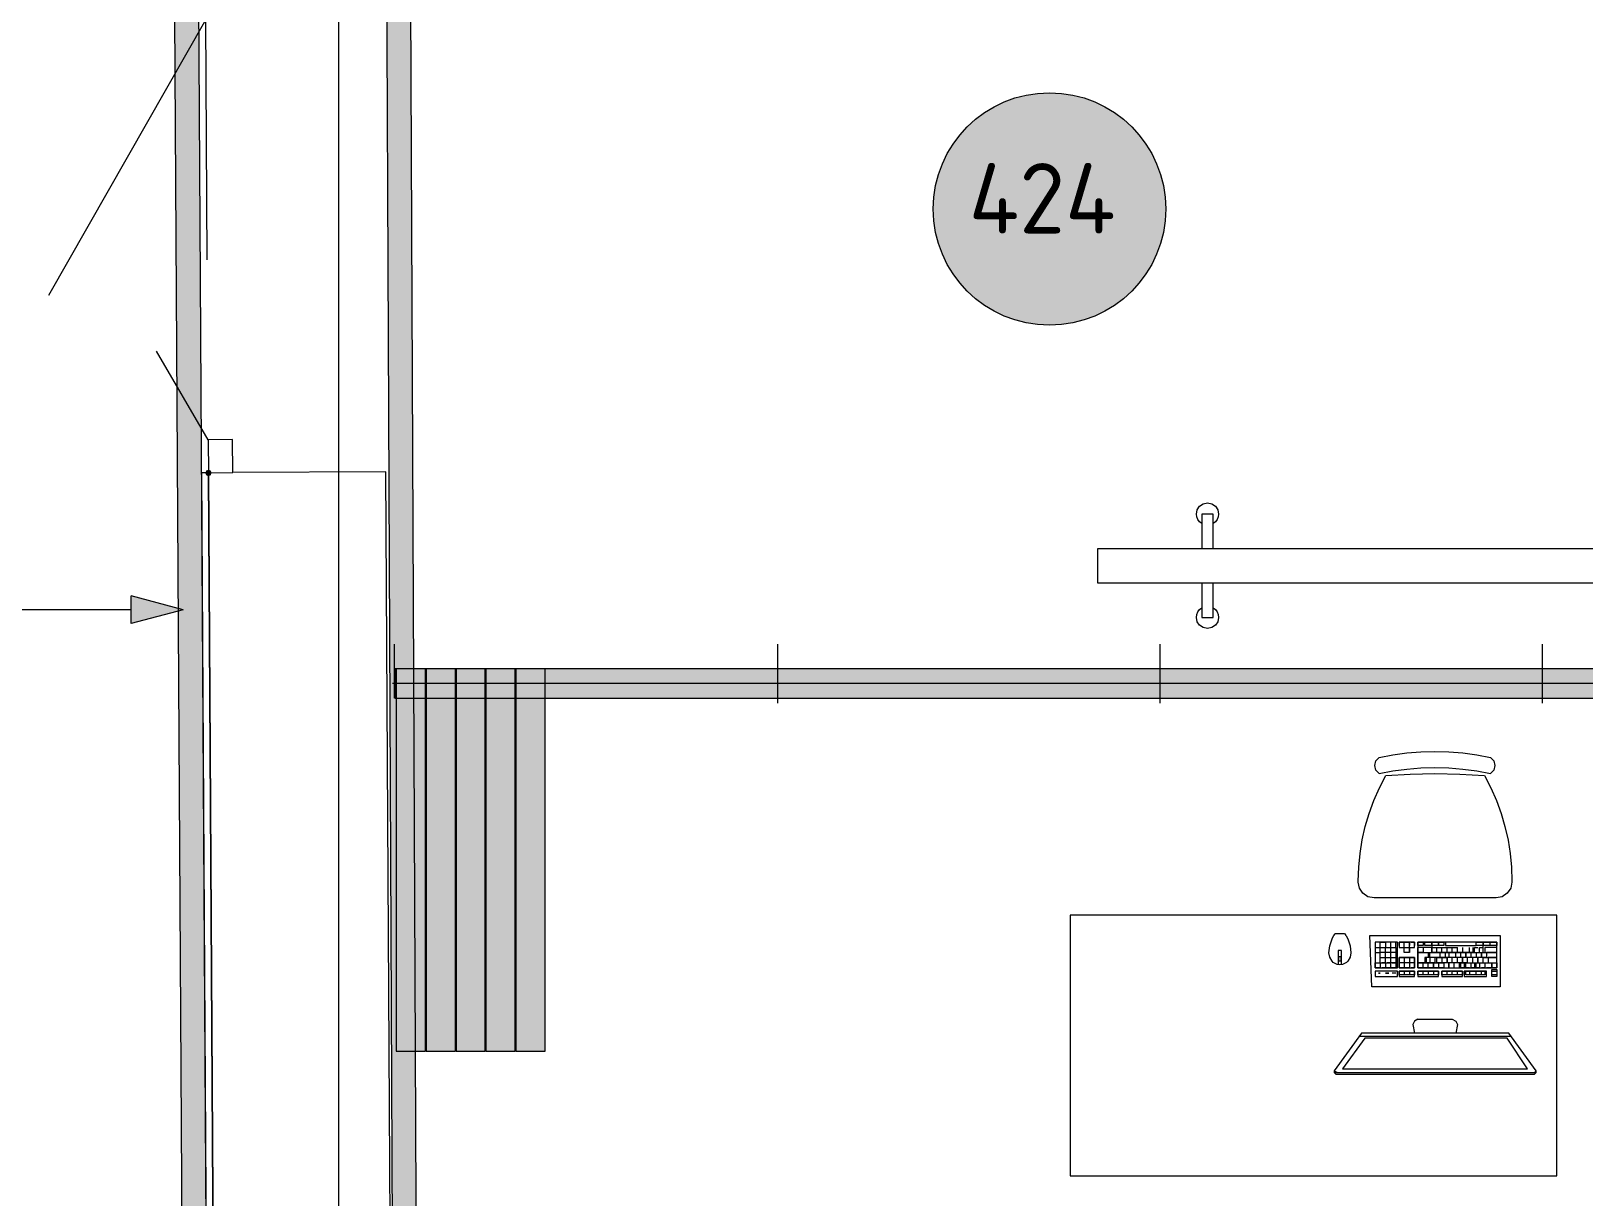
# Model space of a CAD drawing. Header units: millimetres. Extents: x 0 to 1189, y 0 to 841.
# Drawn here: x 783.32 to 828, y 558.19 to 591.75 of the extents above; entities that cross this region are included whole.
import ezdxf

# ---------------------------------------------------------------- set-up
doc = ezdxf.new("R2010")
doc.units = ezdxf.units.MM

msp = doc.modelspace()

# ---------------------------------------------------------------- hatches: boundary and pattern name
at = {"true_color": 0xf1d696}
h = msp.add_hatch(color=41, dxfattribs=at)
h.dxf.hatch_style = 2
h.paths.add_polyline_path([(787.079202, 652.869768), (787.779204, 652.864768), (788.725205, 494.777527), (788.025204, 494.777527)])
h = msp.add_hatch(color=41, dxfattribs=at)
h.dxf.hatch_style = 2
h.paths.add_polyline_path([(793.278212, 652.833768), (793.978213, 652.828768), (794.552214, 523.672571), (793.852213, 523.672571)])
at = {"true_color": 0xffffff}
h = msp.add_hatch(color=7, dxfattribs=at)
edge = h.paths.add_edge_path()
edge.add_arc((812.621242, 586.626667), 3.345005, 0, 360)
h = msp.add_hatch(color=7)
h.dxf.hatch_style = 2
h.paths.add_polyline_path([(788.330204, 579.024655), (788.356642, 578.961093), (788.420205, 578.934655), (788.483767, 578.961093), (788.510205, 579.024655), (788.510205, 579.034655), (788.483767, 579.098218), (788.420205, 579.124655), (788.356642, 579.098218), (788.330204, 579.034655)])
at = {"true_color": 0x0077b0}
h = msp.add_hatch(color=144, dxfattribs=at)
h.dxf.hatch_style = 2
h.paths.add_polyline_path([(787.690203, 575.091649), (786.197201, 574.691649), (786.197201, 575.49165)])
at = {"true_color": 0xffffff}
h = msp.add_hatch(color=7, dxfattribs=at)
h.dxf.hatch_style = 2
h.paths.add_polyline_path([(793.778213, 573.391647), (848.779297, 573.391647), (848.779297, 572.551645), (793.778213, 572.551645)])
h = msp.add_hatch(color=7, dxfattribs=at)
h.dxf.hatch_style = 2
h.paths.add_polyline_path([(794.664214, 572.551645), (794.664214, 562.39163), (793.824213, 562.39163), (793.824213, 572.551645)])
h = msp.add_hatch(color=7, dxfattribs=at)
h.dxf.hatch_style = 2
h.paths.add_polyline_path([(795.524215, 562.39163), (794.684214, 562.39163), (794.684214, 572.551645), (795.524215, 572.551645)])
h = msp.add_hatch(color=7, dxfattribs=at)
h.dxf.hatch_style = 2
h.paths.add_polyline_path([(795.544215, 572.551645), (796.384217, 572.551645), (796.384217, 562.39163), (795.544215, 562.39163)])
h = msp.add_hatch(color=7, dxfattribs=at)
h.dxf.hatch_style = 2
h.paths.add_polyline_path([(796.404217, 562.39163), (796.404217, 572.551645), (797.244218, 572.551645), (797.244218, 562.39163)])
h = msp.add_hatch(color=7, dxfattribs=at)
h.dxf.hatch_style = 2
h.paths.add_polyline_path([(798.104219, 562.39163), (797.264218, 562.39163), (797.264218, 572.551645), (798.104219, 572.551645)])

# ---------------------------------------------------------------- linework, layer by layer
at = {"color": 7, "lineweight": 0}
for points in [[(792.17321, 238.825136), (792.17321, 730.151886)], [(788.725205, 494.777527), (787.775204, 653.564769)], [(793.275212, 653.533769), (793.855213, 522.97257)], [(787.079202, 652.869768), (788.025204, 494.777527)], [(794.552214, 523.672571), (793.978213, 652.828768)], [(788.342204, 592.083675), (783.815197, 584.132663)], [(788.384204, 585.158665), (788.342204, 592.083675)], [(809.276236, 586.626667), (809.2935, 586.96861), (809.34417, 587.300689), (809.426569, 587.621223), (809.539018, 587.928528), (809.679838, 588.220921), (809.847351, 588.496719), (810.039877, 588.754238), (810.255738, 588.991796), (810.493255, 589.207709), (810.75075, 589.400294), (811.026544, 589.567869), (811.318958, 589.70875), (811.626314, 589.821254), (811.946932, 589.903697), (812.279134, 589.954398), (812.621242, 589.971672), (812.963184, 589.954398), (813.295264, 589.903697), (813.615798, 589.821254), (813.923103, 589.70875), (814.215496, 589.567869), (814.491293, 589.400294), (814.748812, 589.207709), (814.98637, 588.991796), (815.202283, 588.754238), (815.394869, 588.496719), (815.562444, 588.220921), (815.703324, 587.928528), (815.815828, 587.621223), (815.898272, 587.300689), (815.948972, 586.96861), (815.966247, 586.626667)], [(815.966247, 586.626667), (815.948972, 586.284559), (815.898272, 585.952357), (815.815828, 585.631739), (815.703324, 585.324384), (815.562444, 585.03197), (815.394869, 584.756176), (815.202283, 584.498681), (814.98637, 584.261163), (814.748812, 584.045302), (814.491293, 583.852776), (814.215496, 583.685264), (813.923103, 583.544443), (813.615798, 583.431995), (813.295264, 583.349596), (812.963184, 583.298925), (812.621242, 583.281662), (812.279134, 583.298925), (811.946932, 583.349596), (811.626314, 583.431995), (811.318958, 583.544443), (811.026544, 583.685264), (810.75075, 583.852776), (810.493255, 584.045302), (810.255738, 584.261163), (810.039877, 584.498681), (809.847351, 584.756176), (809.679838, 585.03197), (809.539018, 585.324384), (809.426569, 585.631739), (809.34417, 585.952357), (809.2935, 586.284559), (809.276236, 586.626667)], [(788.414205, 579.984657), (786.924202, 582.529661)], [(789.114206, 579.988657), (788.414205, 579.984657)], [(788.414205, 579.984657), (788.420205, 579.034655)], [(789.120206, 579.038655), (789.114206, 579.988657)], [(788.420205, 579.034655), (788.220204, 579.032655)], [(788.220204, 579.032655), (788.468205, 537.473592)], [(788.420205, 579.034655), (789.120206, 579.038655)], [(788.420205, 579.034655), (788.668205, 537.474592)], [(788.668205, 537.474592), (788.420205, 579.024655)], [(793.520212, 579.064655), (789.120206, 579.038655)], [(793.768213, 537.505592), (793.520212, 579.064655)], [(793.770213, 572.551645), (793.770213, 574.101648)], [(804.80823, 572.401645), (804.80823, 574.101648)], [(815.808246, 572.401645), (815.808246, 574.101648)], [(826.808263, 572.401645), (826.808263, 574.101648)], [(848.779297, 573.391647), (793.778213, 573.391647)], [(793.778213, 573.391647), (793.778213, 572.551645)], [(793.824213, 573.391647), (793.824213, 562.39163)], [(794.664214, 573.391647), (793.824213, 573.391647)], [(794.664214, 562.39163), (794.664214, 573.391647)], [(794.684214, 573.391647), (794.684214, 562.39163)], [(795.524215, 573.391647), (794.684214, 573.391647)], [(795.524215, 562.39163), (795.524215, 573.391647)], [(795.544215, 573.391647), (795.544215, 562.39163)], [(796.384217, 573.391647), (795.544215, 573.391647)], [(796.384217, 562.39163), (796.384217, 573.391647)], [(796.404217, 573.391647), (796.404217, 562.39163)], [(797.244218, 573.391647), (796.404217, 573.391647)], [(797.244218, 562.39163), (797.244218, 573.391647)], [(797.264218, 573.391647), (797.264218, 562.39163)], [(798.104219, 573.391647), (797.264218, 573.391647)], [(798.104219, 562.39163), (798.104219, 573.391647)], [(849.979299, 572.971646), (793.712213, 572.971646)], [(793.778213, 572.551645), (848.779297, 572.551645)], [(793.824213, 562.39163), (794.664214, 562.39163)], [(794.684214, 562.39163), (795.524215, 562.39163)], [(795.544215, 562.39163), (796.384217, 562.39163)], [(796.404217, 562.39163), (797.244218, 562.39163)], [(797.264218, 562.39163), (798.104219, 562.39163)]]:
    msp.add_lwpolyline(points, dxfattribs=at)
at = {"color": 253, "lineweight": 0, "true_color": 0x999999}
for points in [[(817.003248, 577.571653), (816.937951, 577.623184), (816.888873, 577.688403), (816.857982, 577.763747), (816.847248, 577.845654), (816.872357, 577.969747), (816.940873, 578.071154), (817.042576, 578.13956), (817.167248, 578.164654), (817.291342, 578.13956), (817.392749, 578.071154), (817.461155, 577.969747), (817.486249, 577.845654), (817.475671, 577.763747), (817.445124, 577.688403), (817.396389, 577.623184), (817.331249, 577.571653)], [(817.331249, 577.845654), (817.003248, 577.845654)], [(817.003248, 577.845654), (817.003248, 576.859652)], [(817.331249, 576.859652), (817.331249, 577.845654)], [(814.016244, 575.85965), (814.016244, 576.859652)], [(814.016244, 576.859652), (834.016274, 576.859652)], [(834.016274, 575.85965), (814.016244, 575.85965)], [(817.003248, 575.85965), (817.003248, 574.872649)], [(817.331249, 574.872649), (817.331249, 575.85965)], [(817.331249, 575.146649), (817.396389, 575.095681), (817.445124, 575.030649), (817.475671, 574.955118), (817.486249, 574.872649), (817.461155, 574.748555), (817.392749, 574.647149), (817.291342, 574.578742), (817.167248, 574.553648), (817.042576, 574.578742), (816.940873, 574.647149), (816.872357, 574.748555), (816.847248, 574.872649), (816.857982, 574.955118), (816.888873, 575.030649), (816.937951, 575.095681), (817.003248, 575.146649)], [(817.003248, 574.872649), (817.331249, 574.872649)], [(822.104256, 570.376642), (822.013881, 570.478017), (821.981256, 570.608642), (822.013881, 570.740143), (822.104256, 570.841643)], [(822.104256, 570.841643), (822.501428, 570.917768), (822.901882, 570.972143), (823.304773, 571.004768), (823.709258, 571.015643), (824.113743, 571.004768), (824.516635, 570.972143), (824.917088, 570.917768), (825.314261, 570.841643)], [(825.314261, 570.841643), (825.404636, 570.740143), (825.437261, 570.608642), (825.404636, 570.478017), (825.314261, 570.376642)], [(821.506255, 567.268637), (821.506255, 567.282637), (821.518909, 567.680228), (821.556677, 568.074982), (821.619265, 568.465752), (821.70638, 568.85139), (821.81773, 569.230746), (821.953021, 569.602672), (822.111961, 569.96602), (822.294256, 570.319642)], [(822.104256, 570.376642), (822.501428, 570.452767), (822.901882, 570.507142), (823.304773, 570.539767), (823.709258, 570.550642), (824.113743, 570.539767), (824.516635, 570.507142), (824.917088, 570.452767), (825.314261, 570.376642)], [(822.294256, 570.319642), (823.001382, 570.362392), (823.709258, 570.376642), (824.424635, 570.362267), (825.139261, 570.318642)], [(825.139261, 570.318642), (825.321556, 569.965022), (825.480496, 569.601688), (825.615787, 569.229799), (825.727137, 568.850515), (825.814252, 568.464997), (825.87684, 568.074404), (825.914608, 567.679898), (825.927262, 567.282637), (825.927262, 567.268637)], [(821.965256, 566.797637), (821.783271, 566.833277), (821.63863, 566.930512), (821.541052, 567.074809), (821.505255, 567.251637), (821.506255, 567.268637)], [(825.927262, 567.268637), (825.927262, 567.251637), (825.891621, 567.074809), (825.794387, 566.930512), (825.65009, 566.833277), (825.473261, 566.797637)], [(825.467261, 566.797637), (821.965256, 566.797637)], [(827.216264, 566.297636), (813.216242, 566.297636)], [(813.216242, 566.297636), (813.216242, 558.797624)], [(827.216264, 558.797624), (827.216264, 566.297636)], [(820.750254, 565.622635), (820.789254, 565.704635)], [(820.789254, 565.704635), (820.799254, 565.720635)], [(820.799254, 565.720635), (820.837254, 565.765635)], [(820.837254, 565.765635), (820.848254, 565.770635)], [(820.848254, 565.770635), (820.955254, 565.770635)], [(820.955254, 565.770635), (821.103254, 565.770635)], [(821.103254, 565.770635), (821.114254, 565.765635)], [(821.114254, 565.765635), (821.152255, 565.720635)], [(821.152255, 565.720635), (821.161255, 565.704635)], [(821.161255, 565.704635), (821.201255, 565.622635)], [(821.842256, 565.720635), (825.590261, 565.720635)], [(821.892256, 564.241633), (821.842256, 565.720635)], [(825.590261, 565.720635), (825.590261, 564.241633)], [(820.660254, 565.213634), (820.683129, 565.42301), (820.750254, 565.622635)], [(821.025254, 565.286634), (820.926254, 565.286634)], [(820.926254, 565.286634), (820.926254, 564.874634)], [(821.025254, 564.874634), (821.025254, 565.286634)], [(821.201255, 565.622635), (821.26838, 565.42301), (821.291255, 565.213634)], [(821.990256, 565.523635), (821.990256, 564.783634)], [(822.631257, 565.523635), (821.990256, 565.523635)], [(821.990256, 565.523635), (821.990256, 564.931634)], [(822.138256, 565.523635), (821.990256, 565.523635)], [(821.990256, 565.375634), (822.286256, 565.375634)], [(822.138256, 564.931634), (822.138256, 565.523635)], [(822.138256, 565.523635), (822.286256, 565.523635)], [(822.138256, 565.375634), (822.138256, 565.523635)], [(822.138256, 564.931634), (822.138256, 565.375634)], [(822.286256, 565.523635), (822.286256, 565.375634)], [(822.286256, 565.523635), (822.286256, 565.375634)], [(822.286256, 564.931634), (822.286256, 565.375634)], [(822.286256, 565.375634), (822.582257, 565.375634)], [(822.582257, 565.523635), (822.335256, 565.523635)], [(822.335256, 565.375634), (822.582257, 565.375634)], [(822.434256, 565.523635), (822.434256, 564.783634)], [(822.582257, 565.375634), (822.582257, 565.523635)], [(822.582257, 565.375634), (822.582257, 564.931634)], [(822.631257, 564.783634), (822.631257, 565.523635)], [(822.681257, 565.523635), (822.977257, 565.523635)], [(822.681257, 565.424635), (822.681257, 565.523635)], [(822.681257, 565.523635), (822.681257, 565.375634)], [(823.124258, 565.523635), (822.681257, 565.523635)], [(822.681257, 565.375634), (822.829257, 565.375634)], [(822.681257, 565.375634), (823.124258, 565.375634)], [(822.829257, 565.375634), (822.829257, 565.523635)], [(822.829257, 565.227634), (822.829257, 565.375634)], [(822.829257, 565.227634), (822.829257, 565.375634)], [(822.977257, 565.523635), (822.977257, 565.424635)], [(822.977257, 565.227634), (822.977257, 565.523635)], [(822.977257, 565.375634), (822.977257, 565.227634)], [(823.026257, 565.523635), (823.124258, 565.523635)], [(823.124258, 565.523635), (823.124258, 565.424635)], [(823.124258, 565.375634), (823.124258, 565.523635)], [(823.223258, 565.523635), (823.223258, 564.783634)], [(825.492261, 565.523635), (823.223258, 565.523635)], [(823.223258, 565.523635), (823.371258, 565.523635)], [(823.223258, 565.424635), (823.223258, 565.523635)], [(823.371258, 565.424635), (823.223258, 565.424635)], [(823.223258, 565.227634), (823.223258, 565.375634)], [(823.618258, 565.375634), (823.223258, 565.375634)], [(823.371258, 565.523635), (823.371258, 565.424635)], [(823.371258, 565.375634), (823.371258, 565.227634)], [(823.371258, 565.375634), (823.371258, 565.227634)], [(823.420258, 565.523635), (823.618258, 565.523635)], [(823.420258, 565.424635), (823.420258, 565.523635)], [(823.618258, 565.424635), (823.420258, 565.424635)], [(823.618258, 565.523635), (823.963259, 565.523635)], [(823.618258, 565.523635), (823.618258, 565.227634)], [(823.618258, 565.424635), (823.618258, 565.523635)], [(823.963259, 565.424635), (823.618258, 565.424635)], [(823.618258, 565.227634), (823.618258, 565.375634)], [(823.618258, 565.375634), (823.914259, 565.375634)], [(823.766259, 565.227634), (823.766259, 565.375634)], [(823.815259, 565.424635), (823.815259, 565.523635)], [(823.815259, 565.523635), (823.815259, 565.424635)], [(823.914259, 565.227634), (823.914259, 565.375634)], [(823.914259, 565.375634), (824.357259, 565.375634)], [(823.963259, 565.523635), (823.963259, 565.424635)], [(824.012259, 565.523635), (824.012259, 565.424635)], [(824.90026, 565.523635), (824.012259, 565.523635)], [(824.012259, 565.424635), (824.90026, 565.424635)], [(824.061259, 565.227634), (824.061259, 565.375634)], [(824.209259, 565.227634), (824.209259, 565.375634)], [(824.357259, 565.227634), (824.357259, 565.375634)], [(824.50526, 565.375634), (824.50526, 565.227634)], [(824.70326, 565.227634), (824.70326, 565.375634)], [(824.80126, 565.375634), (824.80126, 565.227634)], [(824.85126, 565.375634), (824.94926, 565.375634)], [(824.85126, 565.227634), (824.85126, 565.375634)], [(824.90026, 565.523635), (825.097261, 565.523635)], [(824.90026, 565.424635), (824.90026, 565.523635)], [(824.90026, 565.424635), (824.90026, 565.523635)], [(825.492261, 565.424635), (824.90026, 565.424635)], [(824.99826, 565.375634), (825.097261, 565.375634)], [(824.99826, 565.227634), (824.99826, 565.375634)], [(825.097261, 565.523635), (825.492261, 565.523635)], [(825.097261, 565.227634), (825.097261, 565.523635)], [(825.097261, 565.523635), (825.097261, 565.424635)], [(825.146261, 565.375634), (825.146261, 565.227634)], [(825.492261, 565.375634), (825.146261, 565.375634)], [(825.294261, 565.523635), (825.294261, 565.424635)], [(825.492261, 564.783634), (825.492261, 565.523635)], [(825.492261, 565.523635), (825.492261, 565.424635)], [(825.492261, 565.227634), (825.492261, 565.375634)], [(820.750254, 564.980634), (820.683504, 565.088884), (820.660254, 565.213634)], [(820.786254, 564.942634), (820.750254, 564.980634)], [(820.799254, 564.931634), (820.786254, 564.942634)], [(820.841254, 564.906634), (820.799254, 564.931634)], [(820.898254, 564.882634), (820.841254, 564.906634)], [(820.975254, 564.869634), (820.898254, 564.882634)], [(820.949254, 564.980634), (820.949254, 565.110634)], [(820.949254, 565.110634), (821.002254, 565.110634)], [(821.002254, 564.980634), (820.949254, 564.980634)], [(821.053254, 564.882634), (820.975254, 564.869634)], [(821.002254, 565.110634), (821.002254, 564.980634)], [(821.110254, 564.906634), (821.053254, 564.882634)], [(821.152255, 564.931634), (821.110254, 564.906634)], [(821.165255, 564.942634), (821.152255, 564.931634)], [(821.201255, 564.980634), (821.165255, 564.942634)], [(821.291255, 565.213634), (821.268005, 565.088884), (821.201255, 564.980634)], [(821.990256, 565.227634), (822.138256, 565.227634)], [(821.990256, 564.931634), (822.434256, 564.931634)], [(821.990256, 564.783634), (821.990256, 564.931634)], [(821.990256, 564.931634), (822.138256, 564.931634)], [(822.434256, 565.227634), (822.138256, 565.227634)], [(822.138256, 565.079634), (822.286256, 565.079634)], [(822.138256, 564.931634), (822.138256, 564.783634)], [(822.286256, 564.931634), (822.187256, 564.931634)], [(822.286256, 565.079634), (822.582257, 565.079634)], [(822.286256, 564.931634), (822.286256, 564.783634)], [(822.582257, 564.931634), (822.335256, 564.931634)], [(822.582257, 565.227634), (822.434256, 565.227634)], [(822.483257, 564.931634), (822.582257, 564.931634)], [(822.582257, 564.931634), (822.582257, 564.783634)], [(822.681257, 564.931634), (822.681257, 565.079634)], [(822.681257, 565.079634), (822.681257, 564.783634)], [(822.681257, 565.079634), (823.124258, 565.079634)], [(823.124258, 565.079634), (822.681257, 565.079634)], [(822.681257, 564.783634), (822.681257, 564.931634)], [(823.124258, 564.931634), (822.681257, 564.931634)], [(822.977257, 565.227634), (822.829257, 565.227634)], [(822.977257, 565.227634), (822.829257, 565.227634)], [(822.829257, 565.079634), (822.829257, 564.931634)], [(822.829257, 564.931634), (822.829257, 564.783634)], [(822.977257, 565.079634), (822.977257, 564.783634)], [(823.124258, 564.783634), (823.124258, 565.079634)], [(823.124258, 565.079634), (823.124258, 564.931634)], [(823.124258, 564.931634), (823.124258, 564.783634)], [(823.223258, 565.227634), (823.519258, 565.227634)], [(823.371258, 565.227634), (823.223258, 565.227634)], [(823.223258, 564.931634), (823.223258, 565.227634)], [(823.223258, 564.931634), (823.371258, 564.931634)], [(823.223258, 564.783634), (823.223258, 564.931634)], [(823.420258, 564.931634), (823.223258, 564.931634)], [(823.371258, 565.227634), (823.618258, 565.227634)], [(823.371258, 564.783634), (823.371258, 564.931634)], [(823.371258, 564.931634), (823.519258, 564.931634)], [(823.519258, 565.079634), (823.420258, 565.079634)], [(823.420258, 565.079634), (823.420258, 564.931634)], [(823.815259, 565.079634), (823.470258, 565.079634)], [(823.470258, 564.931634), (823.470258, 565.079634)], [(823.716258, 564.931634), (823.470258, 564.931634)], [(823.519258, 565.227634), (823.519258, 565.079634)], [(823.519258, 564.931634), (823.963259, 564.931634)], [(823.519258, 564.783634), (823.519258, 564.931634)], [(823.568258, 565.079634), (823.568258, 565.227634)], [(823.568258, 565.227634), (823.667258, 565.227634)], [(823.568258, 565.079634), (823.568258, 564.931634)], [(824.80126, 565.227634), (823.618258, 565.227634)], [(823.667258, 565.227634), (824.75226, 565.227634)], [(823.667258, 564.931634), (823.667258, 564.783634)], [(823.667258, 564.783634), (823.667258, 564.931634)], [(823.716258, 564.931634), (823.716258, 565.079634)], [(823.766259, 564.931634), (823.766259, 565.079634)], [(823.766259, 565.079634), (824.061259, 565.079634)], [(824.061259, 564.931634), (823.766259, 564.931634)], [(824.012259, 565.079634), (823.815259, 565.079634)], [(823.815259, 564.931634), (823.815259, 564.783634)], [(823.864259, 565.079634), (823.864259, 565.227634)], [(824.061259, 565.227634), (823.914259, 565.227634)], [(823.914259, 565.079634), (823.914259, 564.931634)], [(824.65326, 564.931634), (823.963259, 564.931634)], [(823.963259, 564.931634), (823.963259, 564.783634)], [(824.012259, 565.079634), (824.012259, 565.227634)], [(825.04826, 565.079634), (824.012259, 565.079634)], [(824.061259, 564.931634), (824.061259, 565.079634)], [(824.061259, 565.079634), (824.061259, 564.931634)], [(824.209259, 564.931634), (824.061259, 564.931634)], [(824.111259, 565.227634), (824.111259, 565.079634)], [(824.111259, 564.931634), (824.111259, 564.783634)], [(824.111259, 564.783634), (824.111259, 564.931634)], [(824.209259, 564.931634), (824.209259, 565.079634)], [(824.259259, 564.931634), (824.259259, 564.783634)], [(824.308259, 565.079634), (824.308259, 565.227634)], [(824.357259, 564.931634), (824.357259, 565.079634)], [(824.40726, 564.931634), (824.40726, 564.783634)], [(824.45626, 565.079634), (824.45626, 565.227634)], [(824.45626, 564.931634), (824.55526, 564.931634)], [(824.45626, 564.783634), (824.45626, 564.931634)], [(824.50526, 565.079634), (824.50526, 564.931634)], [(824.50526, 564.931634), (824.50526, 565.079634)], [(824.55526, 564.931634), (824.55526, 564.783634)], [(824.60426, 565.227634), (824.60426, 565.079634)], [(824.60426, 565.079634), (824.60426, 565.227634)], [(824.60426, 564.931634), (824.70326, 564.931634)], [(824.60426, 564.783634), (824.60426, 564.931634)], [(824.65326, 564.931634), (824.65326, 565.079634)], [(824.65326, 564.931634), (825.492261, 564.931634)], [(824.75226, 565.227634), (824.90026, 565.227634)], [(824.75226, 565.079634), (824.75226, 565.227634)], [(824.75226, 564.783634), (824.75226, 564.931634)], [(824.80126, 564.931634), (824.80126, 565.079634)], [(824.85126, 565.227634), (825.196261, 565.227634)], [(824.85126, 564.931634), (824.85126, 564.783634)], [(824.90026, 565.227634), (824.90026, 565.079634)], [(824.90026, 564.783634), (824.90026, 564.931634)], [(825.196261, 565.079634), (824.94926, 565.079634)], [(824.94926, 564.931634), (824.94926, 565.079634)], [(824.94926, 565.079634), (824.94926, 564.931634)], [(824.99826, 564.931634), (824.99826, 564.783634)], [(825.04826, 565.227634), (825.04826, 565.079634)], [(825.04826, 565.079634), (825.04826, 565.227634)], [(825.097261, 565.079634), (825.245261, 565.079634)], [(825.097261, 564.931634), (825.097261, 565.079634)], [(825.146261, 565.227634), (825.492261, 565.227634)], [(825.146261, 564.931634), (825.146261, 564.783634)], [(825.492261, 565.227634), (825.196261, 565.227634)], [(825.196261, 565.227634), (825.196261, 565.079634)], [(825.196261, 565.227634), (825.196261, 565.079634)], [(825.196261, 565.079634), (825.492261, 565.079634)], [(825.245261, 565.079634), (825.245261, 564.931634)], [(825.245261, 565.079634), (825.245261, 564.931634)], [(825.492261, 565.079634), (825.245261, 565.079634)], [(825.245261, 564.931634), (825.492261, 564.931634)], [(825.344261, 564.931634), (825.344261, 564.783634)], [(825.344261, 564.783634), (825.344261, 564.931634)], [(825.492261, 565.079634), (825.492261, 565.227634)], [(825.492261, 564.931634), (825.492261, 565.079634)], [(825.492261, 564.931634), (825.492261, 564.783634)], [(822.138256, 564.783634), (821.990256, 564.783634)], [(821.990256, 564.783634), (822.631257, 564.783634)], [(821.990256, 564.685633), (821.990256, 564.537633)], [(822.631257, 564.685633), (821.990256, 564.685633)], [(821.990256, 564.537633), (822.631257, 564.537633)], [(822.089256, 564.635633), (822.138256, 564.635633)], [(822.138256, 564.635633), (822.089256, 564.635633)], [(822.582257, 564.783634), (822.187256, 564.783634)], [(822.286256, 564.635633), (822.385256, 564.635633)], [(822.385256, 564.635633), (822.286256, 564.635633)], [(822.582257, 564.635633), (822.483257, 564.635633)], [(822.582257, 564.635633), (822.483257, 564.635633)], [(822.631257, 564.537633), (822.631257, 564.685633)], [(822.829257, 564.783634), (822.681257, 564.783634)], [(822.681257, 564.783634), (823.124258, 564.783634)], [(822.681257, 564.685633), (823.124258, 564.685633)], [(823.124258, 564.685633), (822.681257, 564.685633)], [(822.681257, 564.586633), (822.681257, 564.685633)], [(822.681257, 564.685633), (822.681257, 564.537633)], [(823.124258, 564.586633), (822.681257, 564.586633)], [(822.681257, 564.537633), (823.124258, 564.537633)], [(822.977257, 564.783634), (822.829257, 564.783634)], [(822.829257, 564.685633), (822.829257, 564.586633)], [(822.977257, 564.685633), (822.977257, 564.586633)], [(823.124258, 564.783634), (823.026257, 564.783634)], [(823.124258, 564.685633), (823.124258, 564.586633)], [(823.124258, 564.537633), (823.124258, 564.685633)], [(823.223258, 564.783634), (825.492261, 564.783634)], [(823.519258, 564.783634), (823.223258, 564.783634)], [(823.223258, 564.685633), (823.519258, 564.685633)], [(823.223258, 564.586633), (823.223258, 564.685633)], [(823.223258, 564.685633), (823.223258, 564.537633)], [(823.815259, 564.685633), (823.223258, 564.685633)], [(823.519258, 564.586633), (823.223258, 564.586633)], [(823.223258, 564.537633), (823.815259, 564.537633)], [(823.371258, 564.586633), (823.371258, 564.685633)], [(823.667258, 564.783634), (823.519258, 564.783634)], [(823.519258, 564.685633), (823.667258, 564.685633)], [(823.519258, 564.685633), (823.519258, 564.586633)], [(823.815259, 564.586633), (823.519258, 564.586633)], [(823.815259, 564.783634), (823.667258, 564.783634)], [(823.667258, 564.685633), (823.815259, 564.685633)], [(823.667258, 564.685633), (823.667258, 564.586633)], [(823.963259, 564.783634), (823.815259, 564.783634)], [(823.815259, 564.685633), (823.815259, 564.586633)], [(823.815259, 564.537633), (823.815259, 564.685633)], [(823.914259, 564.685633), (824.160259, 564.685633)], [(823.914259, 564.586633), (823.914259, 564.685633)], [(823.914259, 564.685633), (823.914259, 564.537633)], [(824.50526, 564.685633), (823.914259, 564.685633)], [(824.209259, 564.586633), (823.914259, 564.586633)], [(823.914259, 564.537633), (824.50526, 564.537633)], [(824.061259, 564.586633), (824.061259, 564.685633)], [(824.209259, 564.586633), (824.209259, 564.685633)], [(824.209259, 564.685633), (824.50526, 564.685633)], [(824.50526, 564.586633), (824.209259, 564.586633)], [(824.357259, 564.586633), (824.357259, 564.685633)], [(824.70326, 564.783634), (824.45626, 564.783634)], [(824.50526, 564.685633), (824.50526, 564.586633)], [(824.50526, 564.537633), (824.50526, 564.685633)], [(825.196261, 564.685633), (824.55526, 564.685633)], [(824.55526, 564.685633), (824.55526, 564.537633)], [(824.55526, 564.537633), (825.196261, 564.537633)], [(824.60426, 564.586633), (824.60426, 564.685633)], [(824.60426, 564.685633), (825.146261, 564.685633)], [(825.146261, 564.586633), (824.60426, 564.586633)], [(824.70326, 564.685633), (824.70326, 564.586633)], [(824.99826, 564.783634), (824.75226, 564.783634)], [(824.90026, 564.586633), (824.90026, 564.685633)], [(825.146261, 564.783634), (825.04826, 564.783634)], [(825.04826, 564.586633), (825.04826, 564.685633)], [(825.146261, 564.685633), (825.146261, 564.586633)], [(825.492261, 564.783634), (825.196261, 564.783634)], [(825.196261, 564.537633), (825.196261, 564.685633)], [(825.344261, 564.734633), (825.492261, 564.734633)], [(825.344261, 564.537633), (825.344261, 564.734633)], [(825.344261, 564.685633), (825.492261, 564.685633)], [(825.344261, 564.586633), (825.344261, 564.685633)], [(825.492261, 564.586633), (825.344261, 564.586633)], [(825.492261, 564.537633), (825.344261, 564.537633)], [(825.492261, 564.734633), (825.492261, 564.537633)], [(825.492261, 564.685633), (825.492261, 564.586633)], [(825.590261, 564.241633), (821.892256, 564.241633)], [(823.124258, 563.254631), (823.075257, 563.156631)], [(823.124258, 563.254631), (823.075257, 563.156631)], [(823.075257, 563.156631), (823.124258, 562.909631)], [(823.223258, 563.304631), (823.124258, 563.254631)], [(823.223258, 563.304631), (823.124258, 563.254631)], [(823.223258, 563.304631), (823.716258, 563.304631)], [(823.223258, 563.304631), (823.716258, 563.304631)], [(823.716258, 563.304631), (824.209259, 563.304631)], [(823.716258, 563.304631), (824.209259, 563.304631)], [(824.209259, 563.304631), (824.308259, 563.254631)], [(824.209259, 563.304631), (824.308259, 563.254631)], [(824.308259, 563.254631), (824.357259, 563.156631)], [(824.308259, 563.254631), (824.357259, 563.156631)], [(824.357259, 563.156631), (824.308259, 562.909631)], [(821.596255, 562.909631), (820.807254, 561.824629)], [(821.694255, 562.76163), (821.053254, 561.874629)], [(823.716258, 562.811631), (821.546255, 562.811631)], [(821.645255, 562.909631), (821.596255, 562.909631)], [(821.744255, 562.909631), (821.645255, 562.909631)], [(823.716258, 562.76163), (821.694255, 562.76163)], [(823.716258, 562.909631), (821.744255, 562.909631)], [(825.738262, 562.909631), (823.716258, 562.909631)], [(825.886262, 562.811631), (823.716258, 562.811631)], [(825.787262, 562.76163), (823.716258, 562.76163)], [(825.837262, 562.909631), (825.738262, 562.909631)], [(826.379263, 561.874629), (825.787262, 562.76163)], [(826.626263, 561.824629), (825.837262, 562.909631)], [(820.807254, 561.824629), (820.807254, 561.775629)], [(820.807254, 561.824629), (820.905254, 561.775629)], [(820.807254, 561.775629), (820.856254, 561.726629)], [(820.807254, 561.775629), (820.905254, 561.775629)], [(820.856254, 561.726629), (823.716258, 561.726629)], [(820.905254, 561.775629), (823.716258, 561.775629)], [(820.905254, 561.775629), (823.716258, 561.775629)], [(821.053254, 561.874629), (823.716258, 561.874629)], [(823.716258, 561.874629), (826.379263, 561.874629)], [(823.716258, 561.775629), (826.527263, 561.775629)], [(823.716258, 561.775629), (826.577263, 561.775629)], [(823.716258, 561.726629), (826.577263, 561.726629)], [(826.527263, 561.775629), (826.626263, 561.775629)], [(826.577263, 561.775629), (826.626263, 561.824629)], [(826.577263, 561.726629), (826.626263, 561.775629)], [(826.626263, 561.775629), (826.626263, 561.824629)], [(813.216242, 558.797624), (827.216264, 558.797624)]]:
    msp.add_lwpolyline(points, dxfattribs=at)
at = {"color": 144, "lineweight": 0, "true_color": 0x0077b0}
for points in [[(784.238198, 575.091649), (781.145193, 575.085649)], [(786.197201, 575.091649), (784.238198, 575.091649)], [(786.197201, 574.691649), (786.197201, 575.49165)], [(787.690203, 575.091649), (786.197201, 575.49165)], [(787.690203, 575.091649), (786.197201, 574.691649)]]:
    msp.add_lwpolyline(points, dxfattribs=at)

# ---------------------------------------------------------------- texts
at = {"color": 7, "insert": (810.297, 587.947161), "char_height": 2.026853, "attachment_point": 1}
msp.add_mtext('{\\fGOSTCommon|b0|i0|c0;424}', dxfattribs=at)

doc.saveas('drawing.dxf')
